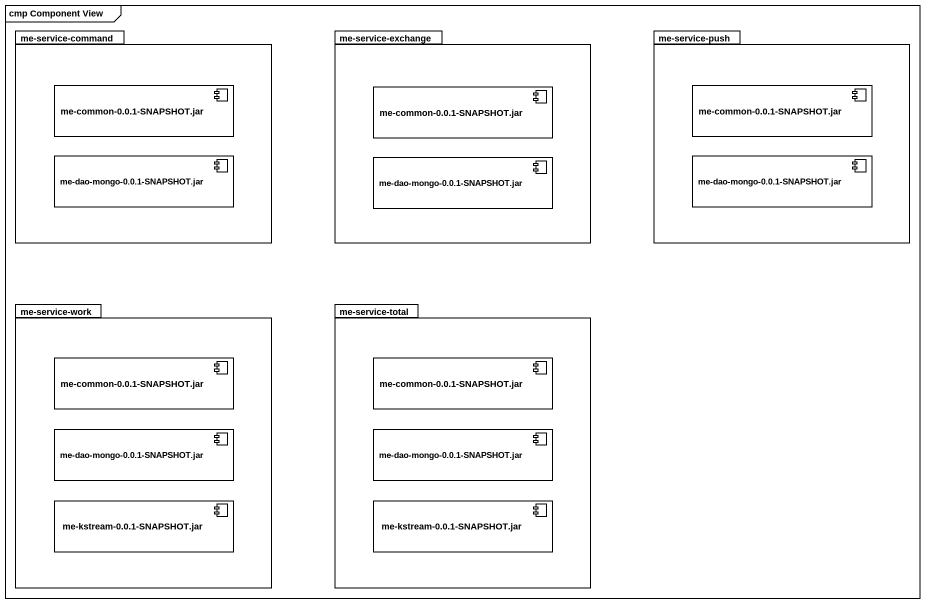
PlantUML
@startuml
mainframe cmp Component View
package "me-service-command" as me_service_command {
  component "me-common-0.0.1-SNAPSHOT.jar" as me_common_0_0_1_SNAPSHOT_jar #FFFFFF
  component "me-dao-mongo-0.0.1-SNAPSHOT.jar" as me_dao_mongo_0_0_1_SNAPSHOT #FFFFFF
}
package "me-service-exchange" as me_service_exchange {
  component "me-common-0.0.1-SNAPSHOT.jar" as me_common_0_0_1_SNAPSHOT_jar_2 #FFFFFF
  component "me-dao-mongo-0.0.1-SNAPSHOT.jar" as me_dao_mongo_0_0_1_SNAPSHOT_2 #FFFFFF
}
package "me-service-push" as me_service_push {
  component "me-common-0.0.1-SNAPSHOT.jar" as me_common_0_0_1_SNAPSHOT_jar_3 #FFFFFF
  component "me-dao-mongo-0.0.1-SNAPSHOT.jar" as me_dao_mongo_0_0_1_SNAPSHOT_3 #FFFFFF
}
package "me-service-work" as me_service_work {
  component "me-common-0.0.1-SNAPSHOT.jar" as me_common_0_0_1_SNAPSHOT_jar_4 #FFFFFF
  component "me-dao-mongo-0.0.1-SNAPSHOT.jar" as me_dao_mongo_0_0_1_SNAPSHOT_4 #FFFFFF
  component "me-kstream-0.0.1-SNAPSHOT.jar" as me_kstream_0_0_1_SNAPSHOT #FFFFFF
}
package "me-service-total" as me_service_total {
  component "me-common-0.0.1-SNAPSHOT.jar" as me_common_0_0_1_SNAPSHOT_jar_5 #FFFFFF
  component "me-dao-mongo-0.0.1-SNAPSHOT.jar" as me_dao_mongo_0_0_1_SNAPSHOT_5 #FFFFFF
  component "me-kstream-0.0.1-SNAPSHOT.jar" as me_kstream_0_0_1_SNAPSHOT_2 #FFFFFF
}
@enduml
